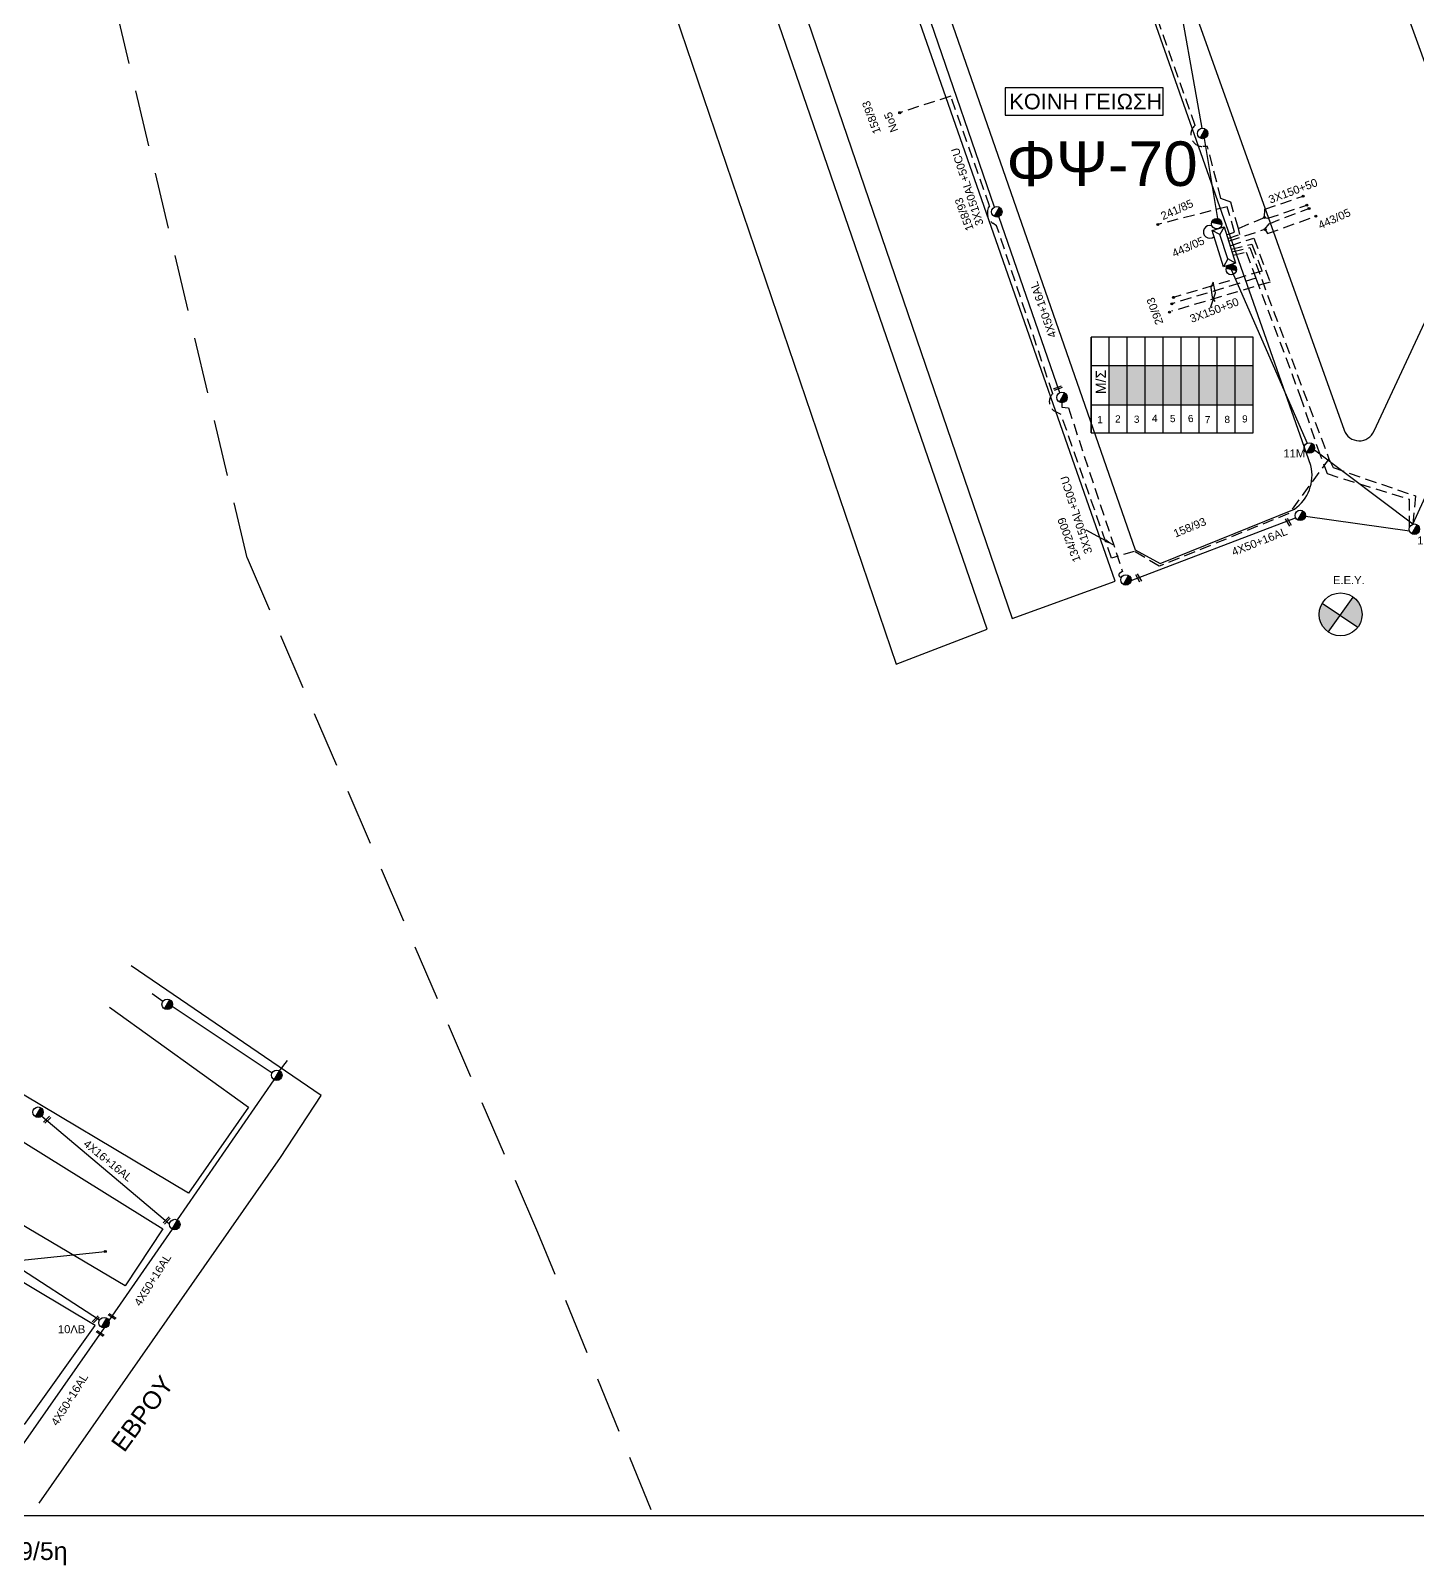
# Model space of a CAD drawing. Header units: millimetres. Extents: x 875 to 3140, y 727 to 1775.
# Drawn here: x 1389.2 to 1701, y 738.9 to 1084.1 of the extents above; entities that cross this region are included whole.
import ezdxf
from ezdxf.enums import TextEntityAlignment as Align

# ---------------------------------------------------------------- set-up
doc = ezdxf.new("R2010")
doc.units = ezdxf.units.MM
doc.linetypes.add('DASHED', pattern=[19.05, 12.7, -6.35])
for name, color, linetype in [('Ασφαλειοκιβώτια Χ.Τ 9 αναχωρήσεων', 7, 'Continuous'), ('Γέφυρες Εναερίου Δικτύου', 7, 'Continuous'), ('Γυμνά εναέρια ΧΤ και ΦΟΠ (3Φ)   4x16+16AL', 7, 'Continuous'), ('Γυμνά εναέρια ΧΤ και ΦΟΠ (3Φ)   4x50+16AL', 7, 'Continuous'), ('Επιγραφές - Σχήματα', 7, 'Continuous'), ('Καλώδια ΧΤ   3x150AL+50CU', 7, 'DASHED'), ('Μηχανική τομή', 7, 'Continuous'), ('Στύλος ΦΜ', 7, 'Continuous'), ('Στύλος ΦΜ @ 1', 7, 'Continuous'), ('Συνδέσεις', 7, 'Continuous'), ('Συνεστραμμένα ΧΤ   4x120+25AL', 7, 'SYN_LINE'), ('Υποσταθμός εναέριος 2 στύλων', 7, 'Continuous'), ('Υποσταθμός πόλεως', 7, 'Continuous'), ('Υπόβαθρο ΔΕΗ', 7, 'Continuous')]:
    doc.layers.add(name, color=color, linetype=linetype)
doc.styles.add('ar', font='arial.ttf')
doc.styles.get("Standard").update_dxf_attribs({"font": 'arial.ttf'})
doc.linetypes.add('SYN_LINE', pattern='A,0.5,-0.0001,["/\\/\\/\\/",Standard,S=0.1,R=0,X=0,Y=-0.05],-0.25', length=0.7501)
doc.dimstyles.new('ISO-25', dxfattribs={"dimtxt": 2.5, "dimasz": 2.5, "dimexe": 1.25, "dimexo": 0.625, "dimtad": 1, "dimtxsty": 'Standard', "dimcen": 2.5, "dimadec": 0, "dimazin": 0, "dimtfac": 1, "dimtmove": 0, "dimatfit": 3, "dimfxl": 1, "dimarcsym": 0})

# ---------------------------------------------------------------- blocks, each defined once
blk = doc.blocks.new('ΥΠΑΡΧΩΝ ΤΣΙΜΕΝΤΕΝΙΟΣ ΣΤΥΛΟΣ')
at = {"layer": 'Στύλος ΦΜ'}
blk.add_hatch(color=256, dxfattribs=at).paths.add_polyline_path([(-1.29, -2.28, 0.574793), (2.62, 0, 0.268822), (1.3, 2.27)])
blk.add_line((-1.29, -2.28), (1.3, 2.27), dxfattribs=at)
blk.add_circle((0, 0), 2.62, dxfattribs=at)
at = {"layer": 'Στύλος ΦΜ', "flags": 4}
for tag, p in [('ΑΡΙΘΜΟΣ', (-4.68, 8.05)), ('ΤΥΠΟΣ', (-4.91, 3.03))]:
    blk.add_attdef(tag, p, '', height=4, dxfattribs=at)
blk = doc.blocks.new('D')
at = {"layer": 'Γυμνά εναέρια ΧΤ και ΦΟΠ (3Φ)   4x50+16AL', "color": 3}
blk.add_lwpolyline([(0, 0), (0, 2.91)], dxfattribs=at)
blk = doc.blocks.new('ΥΠΟΣΤΑΘΜΟΣ ΕΝΑΕΡΙΟΣ ΕΠΙ 2 ΣΤΥΛΩΝ')
at = {"layer": 'Υποσταθμός εναέριος 2 στύλων', "linetype": 'Continuous'}
for points in [[(-11.97, -2.11, 0.574793), (-8.45, -0.07, 0.268822), (-9.64, 1.98)], [(9.68, -2.15, 0.574793), (13.19, -0.1, 0.268822), (12.01, 1.95)]]:
    blk.add_hatch(color=256, dxfattribs=at).paths.add_polyline_path(points)
for p, q in [((-11.97, -2.11), (-9.64, 1.98)), ((9.68, -2.15), (12.01, 1.95))]:
    blk.add_line(p, q, dxfattribs=at)
for centre in [(-10.81, -0.07), (10.84, -0.1)]:
    blk.add_circle(centre, 2.36, dxfattribs=at)
at = {"layer": 'Υποσταθμός πόλεως', "linetype": 'Continuous', "ltscale": 40}
blk.add_lwpolyline([(-8.57, 2.82), (8.57, 2.82), (8.57, -2.82), (-8.57, -2.82)], close=True, dxfattribs=at)
for points in [[(-5.75, 0), (-8.57, 2.82)], [(-8.57, -2.82), (-5.75, 0)], [(-5.75, 0), (5.75, 0)], [(5.75, 0), (8.57, 2.82)], [(8.57, -2.82), (5.75, 0)]]:
    blk.add_lwpolyline(points, dxfattribs=at)
at = {"layer": 'Υποσταθμός εναέριος 2 στύλων', "ltscale": 40, "flags": 1}
for tag, p in [('ΜΕΤΑΣΧΗΜΑΤΙΣΜΟΣ', (14.09, 2.51)), ('ΙΣΧΥΣ', (14.07, -0.28)), ('ΑΡΙΘΜΟΣ', (14.19, -3))]:
    blk.add_attdef(tag, p, '', height=1.8, dxfattribs=at)
blk = doc.blocks.new('ΑΣΦΑΛΕΙΟΚΙΒΩΤΙΟ ΥΠΟΣΤΑΘΜΟΥ 9 ΑΝΑΧΩΡΗΣΕΩΝ')
at = {"layer": 'Ασφαλειοκιβώτια Χ.Τ 9 αναχωρήσεων', "ltscale": 40}
for p, q in [((-23.8, 40.36), (24.02, 40.36)), ((-9.72, 40.36), (-9.72, -40.64)), ((9.94, 40.36), (9.94, -40.64)), ((-23.8, 31.36), (24.02, 31.36)), ((-23.8, 22.36), (24.02, 22.36)), ((-23.8, 13.36), (24.02, 13.36)), ((-23.8, 4.36), (24.02, 4.36)), ((-23.8, -4.64), (24.02, -4.64)), ((-23.8, -13.64), (24.02, -13.64)), ((-23.8, -22.64), (24.02, -22.64)), ((-23.8, -31.64), (24.02, -31.64))]:
    blk.add_line(p, q, dxfattribs=at)
at = {"layer": 'Ασφαλειοκιβώτια Χ.Τ 9 αναχωρήσεων'}
blk.add_lwpolyline([(-23.8, -40.64), (24.02, -40.64), (24.02, 40.36), (-23.8, 40.36)], close=True, dxfattribs=at)
for s, rotation, p in [('1', 270, (-18.96, 37.31)), ('2', 270, (-18.6, 28.38)), ('3', 270, (-18.74, 18.97)), ('4', 270, (-18.26, 9.95)), ('5', 270, (-18.42, 0.93)), ('6', 274.97075, (-18.52, -8.21)), ('7', 270, (-19, -16.47)), ('8', 270, (-18.86, -26.29)), ('9', 266.86304, (-18.5, -35))]:
    blk.add_text(s, height=3.6, rotation=rotation, dxfattribs=at).set_placement(p)
at = {"layer": 'Ασφαλειοκιβώτια Χ.Τ 9 αναχωρήσεων', "ltscale": 40}
for tag, height, p in [('ΟΝΟΜΑ', 5, (-0.16, 44.31)), ('ΚΕΙΜΕΝΟ 1', 2, (17.06, 35.59)), ('ΚΕΙΜΕΝΟ 2', 2, (17.06, 26.88)), ('ΚΕΙΜΕΝΟ 3', 2, (17.06, 17.69)), ('ΚΕΙΜΕΝΟ 4', 2, (17.06, 8.71)), ('ΚΕΙΜΕΝΟ 5', 2, (17.06, -0.13)), ('ΚΕΙΜΕΝΟ 6', 2, (17.06, -9.05)), ('ΚΕΙΜΕΝΟ 7', 2, (17.06, -18.13)), ('ΚΕΙΜΕΝΟ 8', 2, (17.06, -26.85)), ('ΚΕΙΜΕΝΟ 9', 2, (17.06, -35.99)), ('ΣΧ', 2, (-0.1, -42.64))]:
    blk.add_attdef(tag, text='', height=height, dxfattribs=at).set_placement(p, align=Align.MIDDLE_CENTER)
blk = doc.blocks.new('_ΣΥΝΔΕΣΗ')
at = {"layer": 'Συνδέσεις', "linetype": 'SYN_LINE', "ltscale": 40}
blk.add_hatch(color=256, dxfattribs=at).paths.add_polyline_path([(0.5, -0.01, 1), (-0.5, -0.01, 1)])
at = {"layer": 'Συνδέσεις'}
blk.add_circle((0, -0.01), 0.5, dxfattribs=at)
blk = doc.blocks.new('ΜΗΧΑΝΙΚΗ ΤΟΜΗ')
at = {"layer": 'Μηχανική τομή', "ltscale": 40}
for p, q in [((-1.89, 0.78), (1.89, 0.78)), ((1.89, 0), (-1.89, 0))]:
    blk.add_line(p, q, dxfattribs=at)

msp = doc.modelspace()

# ---------------------------------------------------------------- hatches: boundary and pattern name
at = {"layer": 'Ασφαλειοκιβώτια Χ.Τ 9 αναχωρήσεων', "ltscale": 20}
for color, points in [(85, [(1631.71, 1008.78), (1631.71, 999.94), (1635.76, 999.94), (1635.76, 1008.78)]), (2, [(1635.76, 1008.78), (1635.76, 999.94), (1639.81, 999.94), (1639.81, 1008.78)]), (6, [(1639.81, 1008.78), (1639.81, 999.94), (1643.86, 999.94), (1643.86, 1008.78)]), (30, [(1643.86, 1008.78), (1643.86, 999.94), (1647.91, 999.94), (1647.91, 1008.78)]), (5, [(1647.91, 1008.78), (1647.91, 999.94), (1651.96, 999.94), (1651.96, 1008.78)]), (27, [(1651.96, 1008.78), (1651.96, 999.94), (1656.01, 999.94), (1656.01, 1008.78)]), (133, [(1656.01, 1008.78), (1656.01, 999.94), (1660.06, 999.94), (1660.06, 1008.78)]), (1, [(1660.06, 1008.78), (1660.06, 999.94), (1664.11, 999.94), (1664.11, 1008.78)])]:
    msp.add_hatch(color=color, dxfattribs=at).paths.add_polyline_path(points)
at = {"layer": 'Επιγραφές - Σχήματα'}
h = msp.add_hatch(color=1, dxfattribs=at)
h.paths.add_polyline_path([(1686.62, 956.69), (1683.72, 952.62), (1687.68, 949.94, 0.158648), (1688.6, 952.78, 0.239646)])
h.paths.add_polyline_path([(1683.72, 952.62), (1679.68, 955.35, 0.140748), (1678.95, 952.78, 0.245453), (1681.02, 948.82)])

# ---------------------------------------------------------------- linework, layer by layer
at = {"layer": 'Γέφυρες Εναερίου Δικτύου', "color": 1, "linetype": 'DASHED'}
msp.add_lwpolyline([(1528.77, 751.44), (1503.27, 813.82), (1437.9, 965.53), (1398.35, 1131.15), (1371.73, 1320.22), (1372.38, 1496.64), (1382.55, 1518.36), (1430.78, 1639.44), (1474.83, 1755)], dxfattribs=at)
at = {"layer": 'Γέφυρες Εναερίου Δικτύου', "color": 2, "linetype": 'DASHED', "ltscale": 0.2}
msp.add_lwpolyline([(1658.16, 1038.15), (1659.93, 1038.76), (1658.29, 1044.45), (1642.7, 1040.5)], dxfattribs=at)
at = {"layer": 'Γέφυρες Εναερίου Δικτύου', "color": 6, "linetype": 'DASHED', "ltscale": 0.2}
for points in [[(1658.6, 1036.75), (1666.78, 1039.39), (1667.37, 1038.45), (1678.19, 1042.34)], [(1666.78, 1039.39), (1667.71, 1040.66), (1676.67, 1044.06)]]:
    msp.add_lwpolyline(points, dxfattribs=at)
at = {"layer": 'Γέφυρες Εναερίου Δικτύου', "color": 1, "linetype": 'DASHED', "ltscale": 0.2}
msp.add_lwpolyline([(1658.94, 1035.69), (1664.26, 1037.43), (1667.93, 1027.52), (1645.78, 1020.96)], dxfattribs=at)
at = {"layer": 'Γέφυρες Εναερίου Δικτύου', "color": 133, "linetype": 'DASHED', "ltscale": 0.2}
msp.add_lwpolyline([(1659.18, 1034.94), (1663.82, 1036.08), (1666.14, 1030.01), (1646.19, 1024.08)], dxfattribs=at)
at = {"layer": 'Γέφυρες Εναερίου Δικτύου', "color": 5, "linetype": 'DASHED', "ltscale": 0.2}
msp.add_lwpolyline([(1659.37, 1034.33), (1663.37, 1035.28), (1681.16, 987.75), (1682.15, 985.8), (1700.61, 979.42), (1700.07, 973.09)], dxfattribs=at)
at = {"layer": 'Γέφυρες Εναερίου Δικτύου', "color": 30, "linetype": 'DASHED', "ltscale": 0.2}
for points in [[(1659.6, 1033.61), (1662.57, 1034.26), (1664.75, 1028.38), (1674.7, 1001.89), (1678.57, 990.23)], [(1664.75, 1028.38), (1645.81, 1022.63)], [(1678.57, 990.23), (1680.77, 984.44), (1699.18, 978.73), (1699.24, 972.22)]]:
    msp.add_lwpolyline(points, dxfattribs=at)
at = {"layer": 'Γυμνά εναέρια ΧΤ και ΦΟΠ (3Φ)   4x16+16AL', "color": 1}
msp.add_lwpolyline([(1391.66, 839.98), (1420.43, 815.75)], dxfattribs=at)
at = {"layer": 'Γυμνά εναέρια ΧΤ και ΦΟΠ (3Φ)   4x16+16AL', "color": 1, "linetype": 'SYN_LINE', "ltscale": 20}
msp.add_lwpolyline([(1384.32, 807.26), (1405.97, 809.54)], dxfattribs=at)
at = {"layer": 'Γυμνά εναέρια ΧΤ και ΦΟΠ (3Φ)   4x50+16AL', "color": 85, "ltscale": 0.2}
msp.add_line((1659.2, 1030.33), (1676.28, 991.29), dxfattribs=at)
at = {"layer": 'Γυμνά εναέρια ΧΤ και ΦΟΠ (3Φ)   4x50+16AL', "color": 6}
for points in [[(1652.69, 1062.11), (1646.46, 1097.13)], [(1656.16, 1041.8), (1653.15, 1059.83)]]:
    msp.add_lwpolyline(points, dxfattribs=at)
at = {"layer": 'Γυμνά εναέρια ΧΤ και ΦΟΠ (3Φ)   4x50+16AL', "color": 85, "ltscale": 0.2}
for points in [[(1605.98, 1044.4), (1591.6, 1086.04)], [(1620.65, 1002.65), (1606.91, 1042.24)], [(1700.07, 973.09), (1677.89, 989.72)], [(1636.69, 960.44), (1673.68, 974.5)], [(1675.88, 974.88), (1699.28, 971.55)]]:
    msp.add_lwpolyline(points, dxfattribs=at)
at = {"layer": 'Γυμνά εναέρια ΧΤ και ΦΟΠ (3Φ)   4x50+16AL', "color": 30, "ltscale": 0.2}
msp.add_lwpolyline([(1700.07, 973.09), (1716.48, 1008.98)], dxfattribs=at)
at = {"layer": 'Γυμνά εναέρια ΧΤ και ΦΟΠ (3Φ)   4x50+16AL'}
for points in [[(1443.48, 849.66), (1420.98, 864.65)], [(1422.19, 816.61), (1443.96, 848.13)]]:
    msp.add_lwpolyline(points, dxfattribs=at)
at = {"layer": 'Γυμνά εναέρια ΧΤ και ΦΟΠ (3Φ)   4x50+16AL', "color": 1}
for points in [[(1421.02, 814.56), (1406.76, 794.02)], [(1405.73, 792.33), (1383.67, 760.83)]]:
    msp.add_lwpolyline(points, dxfattribs=at)
at = {"layer": 'Επιγραφές - Σχήματα'}
msp.add_lwpolyline([(2909.53, 1755.34), (2909.49, 750.1), (911.34, 750.1), (911.34, 1763.72)], dxfattribs=at)
at = {"layer": 'Επιγραφές - Σχήματα', "color": 190}
msp.add_lwpolyline([(1608.33, 1065.05), (1643.85, 1065.05), (1643.85, 1071.22), (1608.33, 1071.22)], close=True, dxfattribs=at)
at = {"layer": 'Επιγραφές - Σχήματα', "ltscale": 20}
msp.add_lwpolyline([(1654.64, 1021.95), (1655.66, 1025.12), (1655.1, 1027.54), (1654.64, 1026.33), (1654.92, 1024.1), (1655.48, 1023.16)], dxfattribs=at)
at = {"layer": 'Επιγραφές - Σχήματα', "color": 1}
for points in [[(1681.02, 948.82), (1686.62, 956.69)], [(1679.68, 955.35), (1687.68, 949.94)]]:
    msp.add_lwpolyline(points, dxfattribs=at)
msp.add_circle((1683.78, 952.78), 4.83, dxfattribs=at)
at = {"layer": 'Επιγραφές - Σχήματα', "color": 6, "ltscale": 20}
msp.add_arc((1654.35, 1038.82), 1.42, 68.4234, 313.014, dxfattribs=at)
at = {"layer": 'Καλώδια ΧΤ   3x150AL+50CU', "color": 27, "ltscale": 0.2}
msp.add_lwpolyline([(1658.43, 1037.3), (1661.11, 1038.26), (1660.81, 1039.6), (1659.09, 1045.46), (1656.89, 1046.31), (1653.88, 1057.99), (1652.82, 1057.99, -0.703428), (1651.1, 1062.77), (1628.69, 1125.77), (1622.44, 1142.01), (1622.65, 1143.62)], format="xyb", dxfattribs=at)
at = {"layer": 'Καλώδια ΧΤ   3x150AL+50CU', "color": 5, "ltscale": 0.2}
msp.add_lwpolyline([(1681.16, 987.75), (1672.16, 975.5), (1643, 963.61), (1637.39, 966.97), (1632.27, 965.41), (1620.94, 997.73), (1619.62, 998.42, -0.512863), (1619.04, 1002.43), (1606.42, 1040.19), (1605.57, 1040.77, -0.412382), (1604.83, 1044.69), (1596.11, 1069.31), (1584.6, 1065.62)], format="xyb", dxfattribs=at)
at = {"layer": 'Καλώδια ΧΤ   3x150AL+50CU', "color": 27, "ltscale": 0.2}
for points in [[(1660.81, 1039.6), (1666.65, 1042.07), (1666.74, 1043.92), (1675.37, 1046.84)], [(1666.65, 1042.07), (1667.39, 1041.87), (1676.16, 1044.83)]]:
    msp.add_lwpolyline(points, dxfattribs=at)
at = {"layer": 'Καλώδια ΧΤ   3x150AL+50CU', "color": 85, "ltscale": 0.2}
msp.add_lwpolyline([(1621.06, 1000.4), (1621.09, 999.36), (1622.56, 999.23), (1634.74, 962.44), (1634.12, 962.06, 0.946555), (1634.57, 961.23, 0.850181)], format="xyb", dxfattribs=at)
at = {"layer": 'Συνεστραμμένα ΧΤ   4x120+25AL', "color": 1, "linetype": 'SYN_LINE', "ltscale": 20}
msp.add_lwpolyline([(1404.67, 794.1), (1384.32, 807.26), (1361, 821.5), (1344.62, 831.64), (1320.54, 844.88)], dxfattribs=at)
at = {"layer": 'Υπόβαθρο ΔΕΗ'}
for p, q in [((1498.22, 1193.36), (1583.83, 941.59)), ((1583.83, 941.59), (1604.3, 949.47))]:
    msp.add_line(p, q, dxfattribs=at)
for points in [[(1627.74, 1251.63), (1608.14, 1208.52), (1684.57, 994.22)], [(1714.67, 1044.1), (1639.93, 1250.07)], [(1542.44, 1240.74), (1637.61, 967.34), (1643.21, 964.24), (1673.39, 976.47)], [(1609.93, 951.86), (1633.08, 960.27), (1544.69, 1213.09)], [(1604.3, 949.47), (1516.16, 1205.5)], [(1677.1, 986.25), (1600.06, 1205.41)], [(1523.84, 1203.54), (1609.93, 951.86)], [(1691.31, 994.07), (1714.67, 1044.1)], [(1391.07, 752.96), (1445.36, 830.68), (1454.49, 844.63), (1411.77, 873.76)], [(1406.91, 864.49), (1438.2, 841.96), (1424.67, 822.62), (1379.06, 849.74)], [(1387.77, 770.59), (1403.68, 792.85), (1310.79, 848.35)], [(1374.29, 842.32), (1418.93, 814.62), (1410.45, 801.81), (1333.6, 847.24)]]:
    msp.add_lwpolyline(points, dxfattribs=at)
for centre, radius, start, end in [((1687.97, 995.43), 3.61, 199.6273, 337.854), ((1668.08, 984.07), 9.28, 304.9397, 13.5807)]:
    msp.add_arc(centre, radius, start, end, dxfattribs=at)

# ---------------------------------------------------------------- block references
at = {"layer": 'Ασφαλειοκιβώτια Χ.Τ 9 αναχωρήσεων', "xscale": 0.4500000000000028, "yscale": 0.4500000000000028, "zscale": 0.4500000000000028, "rotation": 90}
msp.add_blockref('ΑΣΦΑΛΕΙΟΚΙΒΩΤΙΟ ΥΠΟΣΤΑΘΜΟΥ 9 ΑΝΑΧΩΡΗΣΕΩΝ', (1645.83, 1004.31), dxfattribs=at)
at = {"layer": 'Γυμνά εναέρια ΧΤ και ΦΟΠ (3Φ)   4x50+16AL'}
for p, rotation in [((1418.9, 865.74), 54.26028526862351), ((1445.13, 850.18), 321.7369038818006)]:
    msp.add_blockref('D', p, dxfattribs=dict(at, rotation=rotation))
at = {"layer": 'Μηχανική τομή'}
for p, xscale, yscale, zscale, rotation in [((1620.12, 1003.85), 0.4999999999996839, 0.4999999999996839, 0.4999999999996839, 201.2624916001842), ((1672.22, 973.65), 0.4999999999995006, 0.4999999999995006, 0.4999999999995006, 119.8248834397513), ((1638.51, 961.08), 0.4999999999995006, 0.4999999999995006, 0.4999999999995006, 119.8248834397513), ((1392.76, 839.29), 0.5000000000001351, 0.5000000000001351, 0.5000000000001351, 225.364007277104), ((1419.65, 816.65), 0.5000000000001351, 0.5000000000001351, 0.5000000000001351, 225.364007277104), ((1403.68, 794.39), 0.5000000000001351, 0.5000000000001351, 0.5000000000001351, 225.364007277104), ((1407.63, 795.08), 0.5000000000001266, 0.5000000000001266, 0.5000000000001266, 145.803011374551), ((1404.92, 791.24), 0.5000000000001266, 0.5000000000001266, 0.5000000000001266, 145.803011374551)]:
    msp.add_blockref('ΜΗΧΑΝΙΚΗ ΤΟΜΗ', p, dxfattribs=dict(at, xscale=xscale, yscale=yscale, zscale=zscale, rotation=rotation))
at = {"layer": 'Στύλος ΦΜ @ 1', "ltscale": 40, "xscale": 0.4499999999998181, "yscale": 0.4499999999998181, "zscale": 0.4499999999998181}
for p in [(1652.75, 1060.94), (1606.46, 1043.33), (1621.13, 1001.58), (1674.72, 975.05), (1635.51, 960.54), (1419.89, 865.11), (1444.54, 849.15), (1390.85, 840.84), (1421.6, 815.58)]:
    msp.add_blockref('ΥΠΑΡΧΩΝ ΤΣΙΜΕΝΤΕΝΙΟΣ ΣΤΥΛΟΣ', p, dxfattribs=at)
at = {"layer": 'Στύλος ΦΜ @ 1', "ltscale": 40}
ref = msp.add_blockref('ΥΠΑΡΧΩΝ ΤΣΙΜΕΝΤΕΝΙΟΣ ΣΤΥΛΟΣ', (1676.75, 990.21), dxfattribs=dict(at, xscale=0.4499999999998181, yscale=0.4499999999998181, zscale=0.4499999999998181))
ref.add_attrib('ΤΥΠΟΣ', '11Μ', (1670.93, 988.1), dxfattribs={"layer": 'Στύλος ΦΜ', "height": 1.8, "flags": 4})
ref = msp.add_blockref('ΥΠΑΡΧΩΝ ΤΣΙΜΕΝΤΕΝΙΟΣ ΣΤΥΛΟΣ', (1700.39, 971.95), dxfattribs=dict(at, xscale=0.4499999999998181, yscale=0.4499999999998181, zscale=0.4499999999998181))
ref.add_attrib('ΤΥΠΟΣ', '11ΛΒ', (1701.03, 968.53), dxfattribs={"layer": 'Στύλος ΦΜ', "height": 1.8, "flags": 4})
ref = msp.add_blockref('ΥΠΑΡΧΩΝ ΤΣΙΜΕΝΤΕΝΙΟΣ ΣΤΥΛΟΣ', (1405.69, 793.51), dxfattribs=dict(at, xscale=0.4499999999998181, yscale=0.4499999999998181, zscale=0.4499999999998181))
ref.add_attrib('ΑΡΙΘΜΟΣ', '10ΛΒ', (1395.31, 791.15), dxfattribs={"layer": 'Στύλος ΦΜ', "height": 1.8, "flags": 4})
at = {"layer": 'Συνδέσεις', "xscale": 0.4500000000000455, "yscale": 0.4500000000000455, "zscale": 0.4500000000000455}
for p in [(1584.63, 1065.62), (1675.39, 1046.84), (1666.68, 1042.07), (1676.18, 1044.83), (1676.69, 1044.06), (1678.22, 1042.34), (1642.7, 1040.47), (1666.8, 1039.39), (1645.83, 1022.63), (1646.22, 1024.09), (1645.33, 1020.76), (1405.97, 809.55)]:
    msp.add_blockref('_ΣΥΝΔΕΣΗ', p, dxfattribs=at)
at = {"layer": 'Υποσταθμός εναέριος 2 στύλων', "xscale": 0.5000000000000598, "yscale": 0.5000000000000598, "zscale": 0.5000000000000598, "rotation": 107.6385634815598}
msp.add_blockref('ΥΠΟΣΤΑΘΜΟΣ ΕΝΑΕΡΙΟΣ ΕΠΙ 2 ΣΤΥΛΩΝ', (1657.53, 1035.47), dxfattribs=at)

# ---------------------------------------------------------------- texts
at = {"layer": 'Γυμνά εναέρια ΧΤ και ΦΟΠ (3Φ)   4x16+16AL', "ltscale": 0.2}
msp.add_text('4X16+16AL', height=1.8, rotation=320.945, dxfattribs=at).set_placement((1406.58, 829.96), align=Align.MIDDLE)
at = {"layer": 'Γυμνά εναέρια ΧΤ και ΦΟΠ (3Φ)   4x50+16AL', "ltscale": 20}
for rotation, p in [(109.2232, (1616.91, 1021.31)), (21.7005, (1665.54, 969.18))]:
    msp.add_text('4X50+16AL', height=1.8, rotation=rotation, dxfattribs=at).set_placement(p, align=Align.MIDDLE)
at = {"layer": 'Γυμνά εναέρια ΧΤ και ΦΟΠ (3Φ)   4x50+16AL', "ltscale": 0.2}
for rotation, p in [(57.7019, (1416.6, 803.13)), (57.7925, (1397.91, 776.23))]:
    msp.add_text('4X50+16AL', height=1.8, rotation=rotation, dxfattribs=at).set_placement(p, align=Align.MIDDLE)
at = {"layer": 'Επιγραφές - Σχήματα', "color": 190, "insert": (1609.29, 1069.87), "char_height": 3.5, "width": 35.1311, "attachment_point": 1}
msp.add_mtext('KOINH ΓΕΙΩΣΗ', dxfattribs=at)
at = {"layer": 'Επιγραφές - Σχήματα', "ltscale": 20, "attachment_point": 1, "style": 'ar'}
for s, insert, char_height, width, rotation in [('158/93', (1578.76, 1060.63), 1.8, 19.3816, 110.332), ('Νο5', (1582.63, 1061), 1.8, 19.3816, 110.332), ('158/93', (1599.61, 1038.84), 1.8, 19.3816, 110.332), ('241/85', (1643.11, 1043.07), 1.8, 19.3816, 24.1617), ('443/05', (1678.5, 1041.02), 1.8, 19.3816, 24.1617), ('443/05', (1645.63, 1034.69), 1.8, 19.3816, 24.1617), ('29/03', (1642.27, 1017.71), 1.8, 19.3816, 110.332), ('Μ/Σ', (1628.74, 1002.34), 2.25, 4.9355, 90), ('134/2009', (1623.69, 964.33), 1.8, 19.3816, 110.332), ('158/93', (1645.96, 971.7), 1.8, 19.3816, 22.6697), ('ΕΒΡΟΥ', (1406.99, 766.5), 4, 19.3816, 53.7983)]:
    msp.add_mtext(s, dxfattribs=dict(at, insert=insert, char_height=char_height, width=width, rotation=rotation))
at = {"layer": 'Επιγραφές - Σχήματα', "ltscale": 20, "width": 19.3816, "attachment_point": 1, "style": 'ar'}
for s, insert, char_height in [('ΦΨ-70', (1608.64, 1059.15), 10), ('ΦΓ-69/5η', (1374.09, 744.15), 4)]:
    msp.add_mtext(s, dxfattribs=dict(at, insert=insert, char_height=char_height))
at = {"layer": 'Επιγραφές - Σχήματα', "color": 1, "ltscale": 20, "insert": (1682.08, 961.4), "char_height": 1.8, "width": 18.9941, "attachment_point": 1, "style": 'ar'}
msp.add_mtext('Ε.Ε.Υ.', dxfattribs=at)
at = {"layer": 'Καλώδια ΧΤ   3x150AL+50CU', "ltscale": 0.2}
for s, rotation, p in [('3X150AL+50CU', 108.0981, (1599.83, 1048.97)), ('3X150+50', 20.6164, (1673.08, 1048.02)), ('3X150+50', 20.6164, (1655.38, 1021.21)), ('3X150AL+50CU', 107.6462, (1624.35, 975.16))]:
    msp.add_text(s, height=1.8, rotation=rotation, dxfattribs=at).set_placement(p, align=Align.MIDDLE)

# ---------------------------------------------------------------- leaders
at = {"layer": 'Επιγραφές - Σχήματα', "ltscale": 40}
msp.add_leader([(1632.65, 968.45), (1626.6, 971.73)], dimstyle='ISO-25', override={"dimasz": 2, "dimtad": 0}, dxfattribs=at)

doc.saveas('drawing.dxf')
